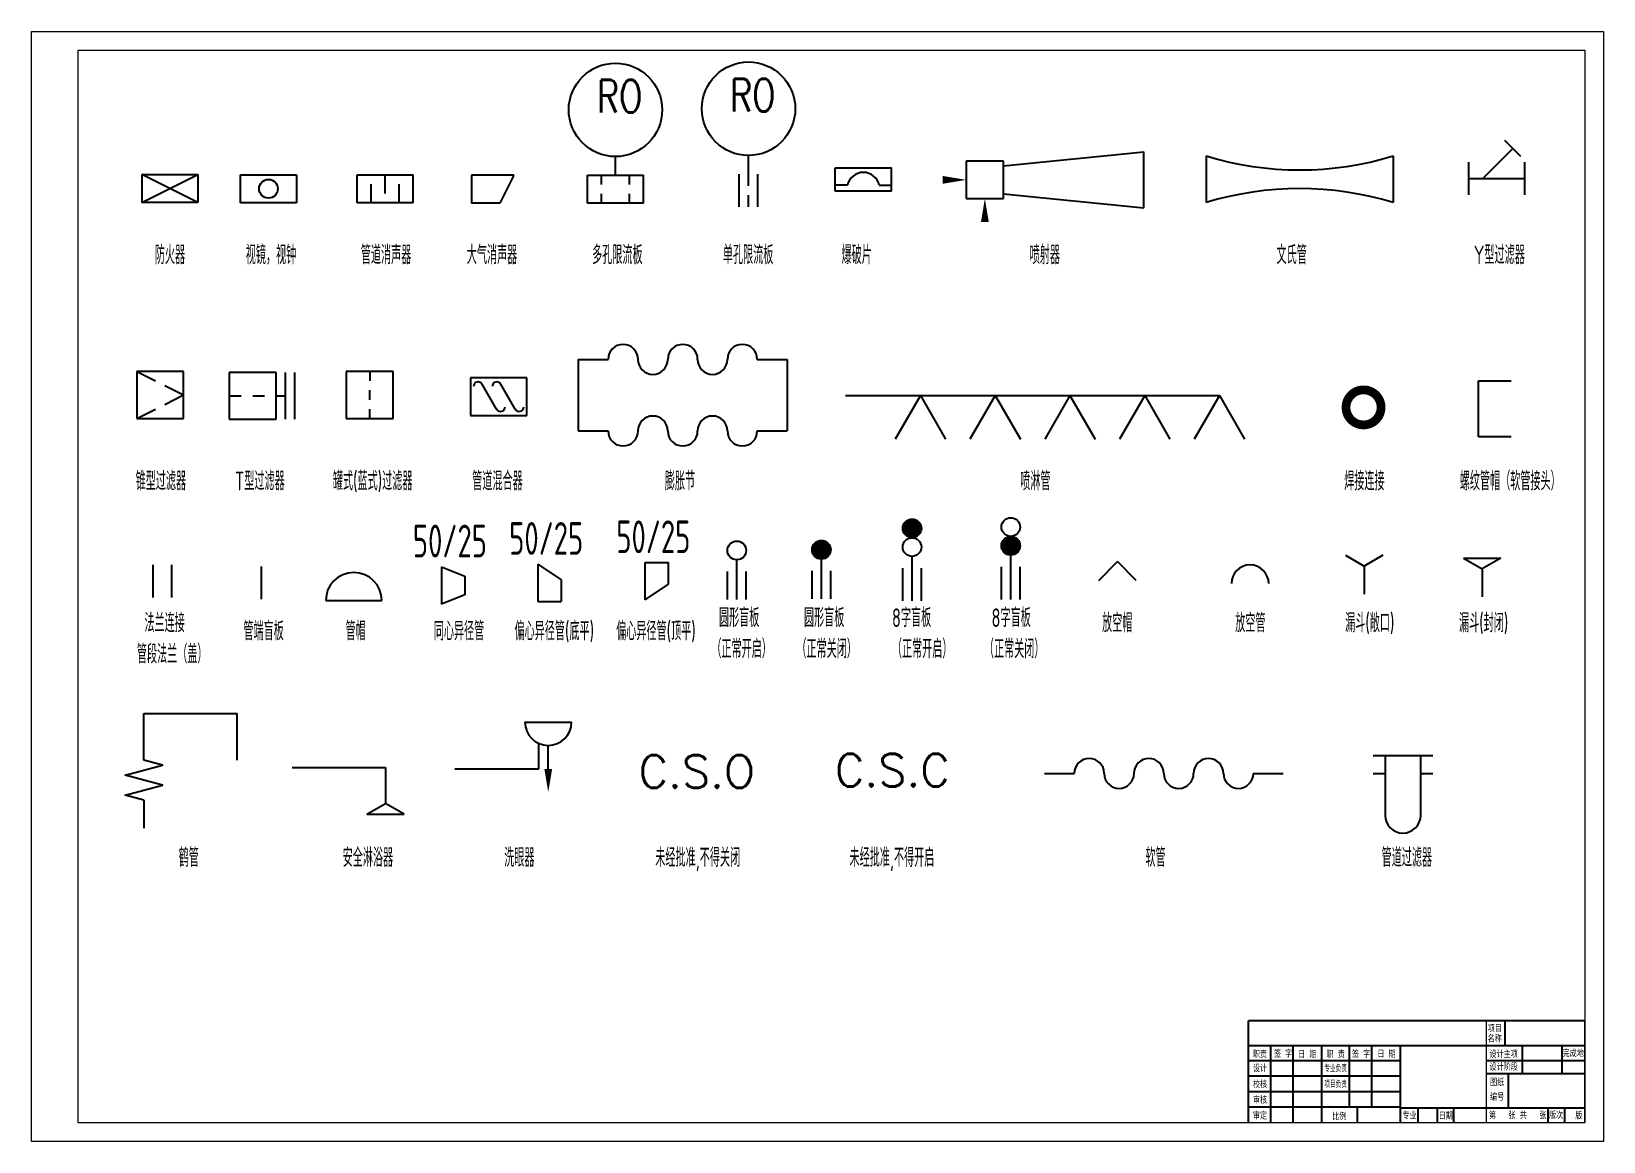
# Model space of a CAD drawing. Extents: x 2909 to 6527, y 1421 to 2016.
# Drawn here: x 4757 to 5598, y 1422 to 2016 of the extents above; entities that cross this region are included whole.
import ezdxf
from ezdxf.enums import TextEntityAlignment as Align

# ---------------------------------------------------------------- set-up
doc = ezdxf.new("R2010")
doc.units = 0
doc.linetypes.add('ACAD_ISO10W100', pattern=[18, 12, -3, 0, -3])
doc.layers.add('THIN_LINE', color=1, linetype='Continuous')
doc.layers.add('文本层', color=3, linetype='Continuous', lineweight=18)
doc.layers.add('细实线', color=7, linetype='Continuous', lineweight=18)
doc.styles.add('HGCAD', font='gbenor.shx', dxfattribs={"width": 0.75, "bigfont": 'gbcbig.shx'})
doc.styles.get("Standard").update_dxf_attribs({"font": 'txt', "bigfont": 'gbcbig.shx'})
doc.styles.add('TQ', font='', dxfattribs={"width": 0.75})
doc.styles.get('TQ').set_extended_font_data('SimSun')

# ---------------------------------------------------------------- blocks, each defined once
blk = doc.blocks.new('#HGCAD~PID~GJ~007')
at = {"color": 250}
blk.add_wipeout([(-3, 0.5), (-3, 3), (3, 3), (3, 0.5)], dxfattribs=at)
at = {"color": 1}
for p, q in [((-3, 0.5), (-3, 3)), ((-3, 3), (3, 3)), ((3, 0.5), (3, 3)), ((-1.71, 1.12), (-3, 1.12)), ((3, 0.5), (-3, 0.5)), ((1.71, 1.12), (3, 1.12))]:
    blk.add_line(p, q, dxfattribs=at)
blk.add_arc((0, 0.75), 1.75, 12.2648, 167.7352, dxfattribs=at)
blk = doc.blocks.new('#HGCAD~PID~GJ~008')
at = {"color": 1}
for p, q in [((4, 2), (0, 2)), ((0, 2), (0, -2)), ((4, 1.5), (19, 3)), ((4, -2), (4, 2)), ((19, -3), (19, 3)), ((4, -1.5), (19, -3)), ((0, -2), (4, -2))]:
    blk.add_line(p, q, dxfattribs=at)
for points in [[(-2.5, 0, 0.83, 0, 0), (0, 0, 0, 0, 0)], [(2, -4.5, 0.83, 0, 0), (2, -2, 0, 0, 0)]]:
    blk.add_lwpolyline(points, format="xyseb", dxfattribs=at)
blk = doc.blocks.new('#HGCAD~PID~GJ~009')
at = {"color": 250}
blk.add_wipeout([(0, -2.5), (0, 2.5), (20, 2.5), (20, -2.5)], dxfattribs=at)
at = {"color": 1}
for p, q in [((0, 2.5), (0, -2.5)), ((20, 2.5), (20, -2.5))]:
    blk.add_line(p, q, dxfattribs=at)
for centre, start, end in [((10, 35.08), 252.9385, 287.0615), ((10, -35.08), 72.9385, 107.0615)]:
    blk.add_arc(centre, 34.08, start, end, dxfattribs=at)
blk = doc.blocks.new('#HGCAD~PID~GJ~010')
at = {"color": 250}
blk.add_wipeout([(-3, -1.75), (-3, 1.75), (3, 1.75), (3, -1.75)], dxfattribs=at)
at = {"color": 1}
for p, q in [((2.57, 2.37), (0.87, 4.07)), ((-3, -1.75), (-3, 1.75)), ((-1.5, 0), (1.72, 3.22)), ((3, -1.75), (3, 1.75)), ((-3, 0), (3, 0))]:
    blk.add_line(p, q, dxfattribs=at)
blk = doc.blocks.new('#HGCAD~PID~GJ~011')
at = {"color": 250}
blk.add_wipeout([(-2.5, -2.5), (-2.5, 2.5), (2.5, 2.5), (2.5, -2.5)], dxfattribs=at)
at = {"color": 1}
for p, q in [((2.5, 2.5), (-2.5, 2.5)), ((-2.5, 2.5), (-2.5, -2.5)), ((-2.5, 2.5), (-0.5, 1.5)), ((2.5, -2.5), (2.5, 2.5)), ((0.5, 1), (2.5, 0)), ((0.5, -1), (2.5, 0)), ((-2.5, -2.5), (-0.5, -1.5)), ((-2.5, -2.5), (2.5, -2.5))]:
    blk.add_line(p, q, dxfattribs=at)
blk = doc.blocks.new('#HGCAD~PID~GJ~012')
at = {"color": 250}
blk.add_wipeout([(-2.5, -4.5), (2.5, -4.5), (2.5, 2.5), (-2.5, 2.5)], dxfattribs=at)
at = {"color": 1}
for p, q in [((2.5, 2.5), (-2.5, 2.5)), ((-2.5, 2.5), (-2.5, -2.5)), ((0, 2.5), (0, 1.25)), ((2.5, -2.5), (2.5, 2.5)), ((0, 0), (0, -1.25)), ((-2.5, -2.5), (2.5, -2.5)), ((0, -2.5), (0, -3.5)), ((-2.5, -3.5), (2.5, -3.5)), ((-2.5, -4.5), (2.5, -4.5))]:
    blk.add_line(p, q, dxfattribs=at)
blk = doc.blocks.new('#HGCAD~PID~GJ~013')
at = {"color": 250}
blk.add_wipeout([(-2.5, -2.5), (-2.5, 2.5), (2.5, 2.5), (2.5, -2.5)], dxfattribs=at)
at = {"color": 1}
for p, q in [((2.5, 2.5), (-2.5, 2.5)), ((-2.5, 2.5), (-2.5, -2.5)), ((0, 2.5), (0, 1.5)), ((2.5, -2.5), (2.5, 2.5)), ((0, 0.5), (0, -0.5)), ((0, -2.5), (0, -1.5)), ((-2.5, -2.5), (2.5, -2.5))]:
    blk.add_line(p, q, dxfattribs=at)
blk = doc.blocks.new('#HGCAD~PID~GJ~014')
at = {"color": 250}
blk.add_wipeout([(-3, -2), (3, -2), (3, 2), (-3, 2)], dxfattribs=at)
at = {"color": 1}
for p, q in [((3, 2), (-3, 2)), ((-3, 2), (-3, -2)), ((3, -2), (3, 2)), ((-1.77, 1.33), (-0.23, -1.33)), ((0.23, 1.33), (1.77, -1.33)), ((-3, -2), (3, -2))]:
    blk.add_line(p, q, dxfattribs=at)
for centre, start, end in [((-2.2, 1.08), 26.5442, 180), ((-0.2, 1.08), 26.5442, 180), ((0.2, -1.08), 206.5442, 0), ((2.2, -1.08), 206.5442, 0)]:
    blk.add_arc(centre, 0.5, start, end, dxfattribs=at)
blk = doc.blocks.new('#HGCAD~PID~GJ~015')
at = {"color": 250}
blk.add_wipeout([(0, -3.83), (22.34, -3.83), (22.34, 3.83), (0, 3.83)], dxfattribs=at)
at = {"color": 1}
for p, q in [((0, 3.83), (0, -3.83)), ((0, 3.83), (3.19, 3.83)), ((19.15, 3.83), (22.34, 3.83)), ((22.34, 3.83), (22.34, -3.83)), ((0, -3.83), (3.19, -3.83)), ((19.15, -3.83), (22.34, -3.83))]:
    blk.add_line(p, q, dxfattribs=at)
for centre, start, end in [((4.79, 3.83), 0, 180), ((11.17, 3.83), 0, 180), ((17.55, 3.83), 0, 180), ((7.98, 3.83), 180, 0), ((14.36, 3.83), 180, 0), ((7.98, -3.83), 0, 180), ((14.36, -3.83), 0, 180), ((4.79, -3.83), 180, 0), ((11.17, -3.83), 180, 0), ((17.55, -3.83), 180, 0)]:
    blk.add_arc(centre, 1.6, start, end, dxfattribs=at)
blk = doc.blocks.new('#HGCAD~PID~GJ~016')
at = {"color": 1}
for p, q in [((0, 0), (40, 0)), ((8.02, 0), (5.32, -4.68)), ((8.02, 0), (10.71, -4.68)), ((16.02, 0), (13.32, -4.68)), ((16.02, 0), (18.71, -4.68)), ((24.02, 0), (21.32, -4.68)), ((24.02, 0), (26.71, -4.68)), ((32.02, 0), (29.32, -4.68)), ((32.02, 0), (34.71, -4.68)), ((40, 0), (37.31, -4.68)), ((40, 0), (42.69, -4.68))]:
    blk.add_line(p, q, dxfattribs=at)
blk = doc.blocks.new('_DotSmall')
at = {"color": 0, "linetype": 'ByBlock', "const_width": 0.5}
blk.add_lwpolyline([(-0.0625, 0, 1), (0.0625, 0, 1)], format="xyb", close=True, dxfattribs=at)
blk = doc.blocks.new('#HGCAD~PID~GJ~017')
at = {"color": 1, "xscale": 2.5, "yscale": 2.5, "zscale": 2.5}
blk.add_blockref('_DotSmall', (0, 0), dxfattribs=at)
blk = doc.blocks.new('#HGCAD~PID~GJ~018')
at = {"color": 1}
for p, q in [((-3.5, 3), (0, 3)), ((0, 3), (0, -3)), ((0, -3), (-3.5, -3))]:
    blk.add_line(p, q, dxfattribs=at)
blk = doc.blocks.new('#HGCAD~PID~GJ~019')
at = {"color": 250}
blk.add_wipeout([(0, 1.75), (2, 1.75), (2, -1.75), (0, -1.75)], dxfattribs=at)
at = {"color": 1}
for p, q in [((0, 1.75), (0, -1.75)), ((2, 1.75), (2, -1.75))]:
    blk.add_line(p, q, dxfattribs=at)
blk = doc.blocks.new('#HGCAD~PID~GJ~020')
at = {"color": 1}
blk.add_line((0, 1.75), (0, -1.75), dxfattribs=at)
blk = doc.blocks.new('#HGCAD~PID~GJ~021')
at = {"color": 1}
blk.add_line((0, 3), (0, -3), dxfattribs=at)
blk.add_arc((0, 0), 3, 270, 90, dxfattribs=at)
blk = doc.blocks.new('#HGCAD~PID~GJ~022')
at = {"style": 'HGCAD', "width": 0.75}
blk.add_attdef('DNXDN', text='', height=3.5, dxfattribs=at).set_placement((0.89, 3), align=Align.CENTER)
at = {"color": 250}
blk.add_wipeout([(0, -2), (2.5, -1), (2.5, 1), (0, 2)], dxfattribs=at)
at = {"color": 1}
for p, q in [((0, 2), (0, -2)), ((0, 2), (2.5, 1)), ((2.5, 1), (2.5, -1)), ((2.5, -1), (0, -2))]:
    blk.add_line(p, q, dxfattribs=at)
blk = doc.blocks.new('#HGCAD~PID~GJ~023')
at = {"style": 'HGCAD', "width": 0.75}
blk.add_attdef('DNXDN', text='', height=3.5, dxfattribs=at).set_placement((0.89, 3), align=Align.CENTER)
at = {"color": 250}
blk.add_wipeout([(0, -2), (2.5, -2), (2.5, 0.33), (0, 2)], dxfattribs=at)
at = {"color": 1}
for p, q in [((0, 2), (0, -2)), ((0, 2), (2.5, 0.33)), ((2.5, 0.33), (2.5, -2)), ((0, -2), (2.5, -2))]:
    blk.add_line(p, q, dxfattribs=at)
blk = doc.blocks.new('#HGCAD~PID~GJ~025')
at = {"color": 250}
blk.add_wipeout([(-1, 2), (1, 2), (1, -1.5), (-1, -1.5)], dxfattribs=at)
at = {"color": 1}
for p, q in [((0, -1.5), (0, 2.75)), ((-1, -1.5), (-1, 1.5)), ((1, -1.5), (1, 1.5))]:
    blk.add_line(p, q, dxfattribs=at)
blk.add_circle((0, 3.75), 1, dxfattribs=at)
blk = doc.blocks.new('#HGCAD~PID~GJ~026')
at = {"color": 250}
blk.add_wipeout([(-1, 2), (1, 2), (1, -1.5), (-1, -1.5)], dxfattribs=at)
blk.add_hatch(color=1).paths.add_polyline_path([(1, 3.75, 1), (-1, 3.75, 1)])
at = {"color": 1}
for p, q in [((0, -1.5), (0, 2.75)), ((-1, -1.5), (-1, 1.5)), ((1, -1.5), (1, 1.5))]:
    blk.add_line(p, q, dxfattribs=at)
blk.add_circle((0, 3.75), 1, dxfattribs=at)
blk = doc.blocks.new('#HGCAD~PID~GJ~027')
blk.add_hatch(color=1).paths.add_polyline_path([(-1, 6, 1), (1, 6, 1)])
at = {"color": 1}
for centre in [(0, 6), (0, 4)]:
    blk.add_circle(centre, 1, dxfattribs=at)
at = {"color": 250}
blk.add_wipeout([(-1, 1.75), (1, 1.75), (1, -1.75), (-1, -1.75)], dxfattribs=at)
at = {"color": 1}
for p, q in [((-1, -1.75), (-1, 1.75)), ((0, -1.75), (0, 3)), ((1, -1.75), (1, 1.75))]:
    blk.add_line(p, q, dxfattribs=at)
blk = doc.blocks.new('#HGCAD~PID~GJ~028')
blk.add_hatch(color=1).paths.add_polyline_path([(1, 4, 1), (-1, 4, 1)])
at = {"color": 1}
for centre in [(0, 6), (0, 4)]:
    blk.add_circle(centre, 1, dxfattribs=at)
at = {"color": 250}
blk.add_wipeout([(-1, 1.75), (1, 1.75), (1, -1.75), (-1, -1.75)], dxfattribs=at)
at = {"color": 1}
for p, q in [((-1, -1.75), (-1, 1.75)), ((0, -1.75), (0, 3)), ((1, -1.75), (1, 1.75))]:
    blk.add_line(p, q, dxfattribs=at)
blk = doc.blocks.new('#HGCAD~PID~GJ~029')
at = {"color": 1}
for p in [(-2, -0.94), (2, -0.94)]:
    blk.add_line(p, (0, 1.06), dxfattribs=at)
blk = doc.blocks.new('#HGCAD~PID~GJ~030')
at = {"color": 1}
blk.add_arc((2, 0), 2, 0, 180, dxfattribs=at)
blk = doc.blocks.new('#HGCAD~PID~GJ~031')
at = {"color": 1}
for p, q in [((-2, 4.15), (0, 3)), ((2, 4.15), (0, 3)), ((0, 3), (0, 0))]:
    blk.add_line(p, q, dxfattribs=at)
blk = doc.blocks.new('#HGCAD~PID~GJ~032')
at = {"color": 1}
for p, q in [((-2, 4.15), (0, 3)), ((-2, 4.15), (2, 4.15)), ((2, 4.15), (0, 3)), ((0, 3), (0, 0))]:
    blk.add_line(p, q, dxfattribs=at)
blk = doc.blocks.new('#HGCAD~PID~GJ~033')
at = {"color": 1}
for p, q in [((0, 9.29), (10, 9.29)), ((0, 4.29), (0, 9.29)), ((10, 4.29), (10, 9.29)), ((0, 0), (0, -3))]:
    blk.add_line(p, q, dxfattribs=at)
for points in [[(0, 2.14), (-2, 2.68), (2, 3.75), (0, 4.29)], [(0, 0), (-2, 0.54), (2, 1.61), (0, 2.14)]]:
    blk.add_lwpolyline(points, dxfattribs=at)
blk = doc.blocks.new('#HGCAD~PID~GJ~034')
at = {"color": 1}
for p, q in [((0, 0), (10, 0)), ((10, 0), (10, -3.85)), ((8, -5), (10, -3.85)), ((8, -5), (12, -5)), ((12, -5), (10, -3.85))]:
    blk.add_line(p, q, dxfattribs=at)
blk = doc.blocks.new('#HGCAD~PID~GJ~035')
at = {"color": 1}
for p, q in [((7.5, 5), (12.5, 5)), ((9, 0), (9, 2.71)), ((10, 0), (10, 2.5)), ((0, 0), (9, 0))]:
    blk.add_line(p, q, dxfattribs=at)
blk.add_lwpolyline([(10, 0, 0.83, 0, 0), (10, -2.5, 0, 0, 0)], format="xyseb", dxfattribs=at)
blk.add_arc((10, 5), 2.5, 180, 0, dxfattribs=at)
blk = doc.blocks.new('#HGCAD~PID~GJ~036')
at = {"color": 1, "insert": (0, 0), "char_height": 3.5, "width": 3.7865, "attachment_point": 5}
blk.add_mtext('{\\Fromans|c134;C.S.O}', dxfattribs=at)
blk = doc.blocks.new('#HGCAD~PID~GJ~037')
at = {"color": 1, "insert": (0, 0), "char_height": 3.5, "width": 3.7865, "attachment_point": 5}
blk.add_mtext('{\\Fromans|c134;C.S.C}', dxfattribs=at)
blk = doc.blocks.new('#HGCAD~PID~GJ~038')
at = {"color": 250}
blk.add_wipeout([(0, 1.6), (25.53, 1.6), (25.53, -1.6), (0, -1.6)], dxfattribs=at)
at = {"color": 1}
for p, q in [((0, 0), (3.19, 0)), ((22.34, 0), (25.53, 0))]:
    blk.add_line(p, q, dxfattribs=at)
for centre, start, end in [((4.79, 0), 0, 180), ((7.98, 0), 180, 0), ((11.17, 0), 0, 180), ((14.36, 0), 180, 0), ((17.55, 0), 0, 180), ((20.75, 0), 180, 0)]:
    blk.add_arc(centre, 1.6, start, end, dxfattribs=at)
blk = doc.blocks.new('#HGCAD~PID~GJ~039')
at = {"color": 1}
blk.add_arc((0, -4.47), 1.91, 180, 0, dxfattribs=at)
at = {"color": 250}
blk.add_wipeout([(-3.19, 1.91), (3.19, 1.91), (3.19, -0.99), (-3.19, -0.99)], dxfattribs=at)
at = {"color": 1}
for p, q in [((-3.19, 1.91), (3.19, 1.91)), ((-1.91, 1.91), (-1.91, -4.47)), ((1.91, -4.47), (1.91, 1.91)), ((-3.19, 0), (-1.91, 0)), ((1.91, 0), (3.19, 0))]:
    blk.add_line(p, q, dxfattribs=at)
blk = doc.blocks.new('#HGCAD-TF-TK~A1H~HGCAD标准图框')
at = {"layer": '细实线', "color": 7}
blk.add_lwpolyline([(10, -10), (-831, -10), (-831, 584), (10, 584)], close=True, dxfattribs=at)
at = {"layer": '细实线', "color": 4}
blk.add_lwpolyline([(0, 0), (-806, 0), (-806, 574), (0, 574)], close=True, dxfattribs=at)
blk = doc.blocks.new('#HGCAD~PID~GJ~001')
at = {"color": 250}
blk.add_wipeout([(-3, -1.5), (-3, 1.5), (3, 1.5), (3, -1.5)], dxfattribs=at)
at = {"color": 1}
for p, q in [((3, 1.5), (-3, -1.5)), ((-3, 1.5), (3, -1.5)), ((-3, -1.5), (-3, 1.5)), ((-3, 1.5), (3, 1.5)), ((3, -1.5), (3, 1.5)), ((3, -1.5), (-3, -1.5))]:
    blk.add_line(p, q, dxfattribs=at)
blk = doc.blocks.new('#HGCAD~PID~GJ~002')
at = {"color": 250}
blk.add_wipeout([(-3, -1.5), (-3, 1.5), (3, 1.5), (3, -1.5)], dxfattribs=at)
at = {"color": 1}
for p, q in [((-3, -1.5), (-3, 1.5)), ((-3, 1.5), (3, 1.5)), ((3, 1.5), (3, -1.5)), ((3, -1.5), (-3, -1.5))]:
    blk.add_line(p, q, dxfattribs=at)
blk.add_circle((0, 0), 1, dxfattribs=at)
blk = doc.blocks.new('#HGCAD~PID~GJ~003')
at = {"color": 250}
blk.add_wipeout([(-3, -1.5), (-3, 1.5), (3, 1.5), (3, -1.5)], dxfattribs=at)
at = {"color": 1}
for p, q in [((-3, -1.5), (-3, 1.5)), ((-3, 1.5), (3, 1.5)), ((-1.5, -1.5), (-1.5, 0.5)), ((0, -0.5), (0, 1.5)), ((1.5, -1.5), (1.5, 0.5)), ((3, -1.5), (3, 1.5)), ((3, -1.5), (-3, -1.5))]:
    blk.add_line(p, q, dxfattribs=at)
blk = doc.blocks.new('#HGCAD~PID~GJ~004')
at = {"color": 1}
for p, q in [((-1.5, 4.5), (-1.5, 0)), ((-1.5, 4.5), (1.5, 3)), ((1.5, 3), (1.5, 0)), ((-1.5, 0), (1.5, 0))]:
    blk.add_line(p, q, dxfattribs=at)
blk = doc.blocks.new('#HGCAD~PID~GJ~005')
at = {"color": 1}
blk.add_circle((0.06, 8.5), 5, dxfattribs=at)
at = {"color": 1, "insert": (-1.91, 11.71), "char_height": 3.5, "width": 6.4153, "attachment_point": 1}
blk.add_mtext('{\\Fromans|c134;\\W0.75;RO}', dxfattribs=at)
at = {"color": 250}
blk.add_wipeout([(-2.94, -1.5), (-2.94, 1.5), (3.06, 1.5), (3.06, -1.5)], dxfattribs=at)
at = {"color": 1}
for p, q in [((0.06, 1.5), (0.06, 3.5)), ((-2.94, -1.5), (-2.94, 1.5)), ((-2.94, 1.5), (3.06, 1.5)), ((3.06, -1.5), (3.06, 1.5)), ((3.06, -1.5), (-2.94, -1.5))]:
    blk.add_line(p, q, dxfattribs=at)
at = {"color": 1, "linetype": 'ACAD_ISO10W100'}
for p, q in [((-1.44, 0.5), (-1.44, 1.5)), ((1.56, 0.5), (1.56, 1.5)), ((-1.44, -1.5), (-1.44, -0.5)), ((1.56, -1.5), (1.56, -0.5))]:
    blk.add_line(p, q, dxfattribs=at)
blk = doc.blocks.new('#HGCAD~PID~GJ~006')
at = {"color": 1}
blk.add_circle((0, 8.75), 5, dxfattribs=at)
at = {"color": 1, "insert": (-1.97, 11.96), "char_height": 3.5, "width": 6.4153, "attachment_point": 1}
blk.add_mtext('{\\Fromans|c134;\\W0.75;RO}', dxfattribs=at)
at = {"color": 250}
blk.add_wipeout([(-1, 1.75), (1, 1.75), (1, -1.75), (-1, -1.75)], dxfattribs=at)
at = {"color": 1, "linetype": 'ACAD_ISO10W100'}
for p, q in [((0, 0.5), (0, 3.75)), ((0, -1.75), (0, -0.5))]:
    blk.add_line(p, q, dxfattribs=at)
at = {"color": 1}
for p, q in [((-1, -1.75), (-1, 1.75)), ((1, -1.75), (1, 1.75))]:
    blk.add_line(p, q, dxfattribs=at)
blk = doc.blocks.new('#HGCAD~PID~GJ~024')
at = {"style": 'HGCAD', "width": 0.75}
blk.add_attdef('DNXDN', text='', height=3.5, dxfattribs=at).set_placement((0.89, 3), align=Align.CENTER)
at = {"color": 250}
blk.add_wipeout([(0, -2), (2.5, -0.33), (2.5, 2), (0, 2)], dxfattribs=at).dxf.layer = '细实线'
at = {"color": 1}
for p, q in [((0, -2), (0, 2)), ((0, 2), (2.5, 2)), ((2.5, -0.33), (2.5, 2)), ((0, -2), (2.5, -0.33))]:
    blk.add_line(p, q, dxfattribs=at)

msp = doc.modelspace()

# ---------------------------------------------------------------- linework, layer by layer
for p, q in [((5545.13, 1473.73), (5545.13, 1487.06)), ((5419.73, 1432.39), (5419.73, 1473.73)), ((5431.67, 1432.39), (5431.67, 1473.73)), ((5447.11, 1432.39), (5447.11, 1473.73)), ((5447.11, 1432.39), (5447.11, 1473.73)), ((5461.78, 1440.73), (5461.78, 1473.73)), ((5473.71, 1440.73), (5473.71, 1473.73)), ((5489.11, 1432.39), (5489.11, 1473.73)), ((5554.25, 1473.73), (5554.25, 1458.73)), ((5575.34, 1473.73), (5575.34, 1458.73)), ((5407.73, 1465.73), (5489.11, 1465.73)), ((5534.99, 1465.73), (5534.92, 1465.73)), ((5534.99, 1465.73), (5587.73, 1465.73)), ((5534.99, 1458.73), (5587.73, 1458.73)), ((5546.73, 1458.73), (5546.73, 1440.39)), ((5465.93, 1440.73), (5465.93, 1432.39)), ((5489.11, 1440.39), (5587.73, 1440.39)), ((5498.32, 1440.39), (5498.32, 1432.39)), ((5508.73, 1440.39), (5508.73, 1432.39)), ((5517.48, 1440.34), (5517.48, 1432.39)), ((5567.88, 1440.39), (5567.88, 1432.39)), ((5576.81, 1440.39), (5576.81, 1432.39))]:
    msp.add_line(p, q)
for points, const_width in [([(5407.73, 1432.39), (5407.73, 1487.06)], 1.07), ([(5407.73, 1487.06), (5587.73, 1487.06)], 1), ([(5534.99, 1487.06), (5534.99, 1432.39)], 0.8), ([(5587.73, 1487.06), (5587.73, 1432.39)], 0.8), ([(5407.73, 1473.73), (5587.73, 1473.73)], 1), ([(5489.11, 1432.39), (5489.11, 1473.73)], 0.8)]:
    msp.add_lwpolyline(points, dxfattribs=dict(const_width=const_width))
for points in [[(5489.11, 1457.39), (5407.73, 1457.39)], [(5489.11, 1449.06), (5407.73, 1449.06)], [(5489.11, 1440.73), (5407.73, 1440.73)]]:
    msp.add_lwpolyline(points)

# ---------------------------------------------------------------- block references
at = {"layer": 'THIN_LINE', "xscale": 5, "yscale": 5, "zscale": 5}
for name, p in [('#HGCAD~PID~GJ~008', (5256.77, 1936.97)), ('#HGCAD~PID~GJ~010', (5540.59, 1937.7)), ('#HGCAD~PID~GJ~007', (5201.76, 1928.47)), ('#HGCAD~PID~GJ~009', (5385.15, 1937.31)), ('#HGCAD~PID~GJ~015', (5049.27, 1821.76)), ('#HGCAD~PID~GJ~011', (4825.59, 1821.86)), ('#HGCAD~PID~GJ~016', (5192.2, 1821.67)), ('#HGCAD~PID~GJ~027', (5227.81, 1720.51)), ('#HGCAD~PID~GJ~028', (5280.62, 1721.2)), ('#HGCAD~PID~GJ~025', (5134.07, 1719.92)), ('#HGCAD~PID~GJ~026', (5179.31, 1720.31)), ('#HGCAD~PID~GJ~029', (5337.78, 1727.39)), ('#HGCAD~PID~GJ~031', (5469.62, 1715.35)), ('#HGCAD~PID~GJ~032', (5532.81, 1713.81)), ('#HGCAD~PID~GJ~030', (5398.64, 1720.94)), ('#HGCAD~PID~GJ~033', (4816.86, 1605.01)), ('#HGCAD~PID~GJ~035', (4983.19, 1621.83)), ('#HGCAD~PID~GJ~036', (5112.61, 1620.39)), ('#HGCAD~PID~GJ~037', (5217.26, 1621.11)), ('#HGCAD~PID~GJ~038', (5298.65, 1619.38)), ('#HGCAD~PID~GJ~039', (5490.38, 1619.38)), ('#HGCAD~PID~GJ~034', (4896.18, 1622.56))]:
    msp.add_blockref(name, p, dxfattribs=at)
at = {"layer": 'THIN_LINE'}
for name, p, xscale, yscale, zscale, rotation in [('#HGCAD~PID~GJ~004', (4992.22, 1931.99), 5, 5, 5, 270), ('#HGCAD~PID~GJ~012', (4875.09, 1821.42), 5, 5, 5, 90), ('#HGCAD~PID~GJ~013', (4937.67, 1821.86), 5, 5, 5, 180), ('#HGCAD~PID~GJ~014', (5006.68, 1820.96), 5, 5, 5, 180), ('#HGCAD~PID~GJ~017', (5469.34, 1815.23), 15, 15, 15, 180), ('#HGCAD~PID~GJ~018', (5530.87, 1814.45), 5, 5, 5, 180), ('#HGCAD~PID~GJ~019', (4831.81, 1722.29), 5, 5, 5, 180), ('#HGCAD~PID~GJ~020', (4879.86, 1721.38), 5, 5, 5, 180), ('#HGCAD~PID~GJ~021', (4929.19, 1711.87), 5, 5, 5, 90)]:
    msp.add_blockref(name, p, dxfattribs=dict(at, xscale=xscale, yscale=yscale, zscale=zscale, rotation=rotation))
at = {"layer": 'THIN_LINE', "xscale": 5, "yscale": 5, "zscale": 5}
for name, p in [('#HGCAD~PID~GJ~022', (4976.13, 1719.97)), ('#HGCAD~PID~GJ~023', (5027.64, 1721.36))]:
    msp.add_blockref(name, p, dxfattribs=at).add_auto_attribs({'DNXDN': '50/25'})

# ---------------------------------------------------------------- texts
at = {"style": 'TQ', "width": 0.75}
for s, p in [('项目', (5535.74, 1481.34)), ('名称', (5535.74, 1475.8)), ('第   张 ', (5536.43, 1434.8)), ('共   张 ', (5552.94, 1434.8))]:
    msp.add_text(s, height=3.6, dxfattribs=at).set_placement(p)
at = {"style": 'TQ'}
for s, width, p in [('签 字', 0.75, (5426.34, 1467.8)), ('签 字', 0.75, (5468.07, 1467.68)), ('完成地', 0.75, (5581.49, 1468.02)), ('职责', 0.75, (5413.96, 1467.49)), ('设计', 0.75, (5413.96, 1459.95)), ('日 期', 0.75, (5439.18, 1467.44)), ('专业负责', 0.6, (5454.42, 1459.95)), ('职 责', 0.75, (5454.42, 1467.49)), ('日 期', 0.75, (5481.6, 1467.62)), ('设计主项', 0.75, (5544.27, 1467.59)), ('设计阶段', 0.75, (5544.27, 1460.73)), ('校核', 0.75, (5413.96, 1451.38)), ('项目负责', 0.6, (5454.42, 1451.54)), ('图纸', 0.75, (5540.78, 1452.49)), ('审核', 0.75, (5413.96, 1443.01)), ('编号', 0.75, (5540.78, 1444.72)), ('审定', 0.75, (5413.93, 1434.64)), ('比例', 0.75, (5456.35, 1434.26)), ('专业', 0.75, (5493.93, 1434.77)), ('日期', 0.75, (5513.32, 1434.58)), ('版次', 0.75, (5572.33, 1434.92)), ('  版', 0.75, (5582.29, 1434.76))]:
    msp.add_text(s, height=3.6, dxfattribs=dict(at, width=width)).set_placement(p, align=Align.CENTER)
at = {"layer": '文本层', "char_height": 10, "width": 109.1654, "attachment_point": 1, "style": 'HGCAD'}
for s, insert in [('防火器', (4822.74, 1901.85)), ('视镜，视钟', (4871.39, 1901.85)), ('管道消声器', (4932.94, 1901.85)), ('大气消声器', (4989.64, 1901.85)), ('多孔限流板', (5056.66, 1901.85)), ('单孔限流板', (5126.61, 1901.85)), ('爆破片', (5190.12, 1901.85)), ('喷射器', (5290.75, 1901.85)), ('文氏管', (5422.79, 1901.85)), ('Y型过滤器', (5528.28, 1901.85)), ('锥型过滤器', (4812.47, 1780.81)), ('T型过滤器', (4865.58, 1780.81)), ('罐式(蓝式)过滤器', (4917.98, 1780.81)), ('管道混合器', (4992.55, 1780.81)), ('膨胀节', (5095.57, 1780.81)), ('喷淋管', (5285.68, 1780.81)), ('焊接连接', (5458.99, 1780.81)), ('螺纹管帽（软管接头）', (5520.82, 1780.81)), (' 法兰连接\\P管段法兰（盖）', (4813.12, 1704.92)), (' 管端盲板', (4866.07, 1700.54)), (' 管帽', (4920.69, 1700.54)), (' 同心异径管', (4967.9, 1700.54)), (' 偏心异径管(底平)', (5011.08, 1700.54)), (' 偏心异径管(顶平)', (5065.45, 1700.54)), ('放空帽', (5329.46, 1704.92)), ('放空管', (5400.69, 1704.92)), ('漏斗(敞口)', (5459.49, 1704.92)), ('漏斗(封闭)', (5520.42, 1704.92)), (' 鹤管', (4831.45, 1579.38)), (' 安全淋浴器', (4919.16, 1579.38)), ('洗眼器', (5009.63, 1579.38)), ('未经批准,不得关闭', (5090.47, 1579.38)), ('未经批准,不得开启', (5194.37, 1579.38)), ('软管', (5352.64, 1579.38)), ('管道过滤器', (5479.01, 1579.38))]:
    msp.add_mtext(s, dxfattribs=dict(at, insert=insert))

# ---------------------------------------------------------------- next in the draw order: block references
msp.add_blockref('#HGCAD-TF-TK~A1H~HGCAD标准图框', (5587.73, 1432.39))

# ---------------------------------------------------------------- next in the draw order: texts
for s, insert in [(' 圆形盲板\\P（正常开启）', (5120.45, 1707.7)), (' 圆形盲板\\P（正常关闭）', (5165.93, 1707.7)), ('8字盲板\\P（正常开启）', (5217.04, 1707.7)), (' 8字盲板\\P（正常关闭）', (5266.24, 1707.7))]:
    msp.add_mtext(s, dxfattribs=dict(at, insert=insert))

# ---------------------------------------------------------------- next in the draw order: block references
at = {"layer": 'THIN_LINE', "xscale": 5, "yscale": 5, "zscale": 5}
for name, p in [('#HGCAD~PID~GJ~005', (5068.86, 1931.92)), ('#HGCAD~PID~GJ~006', (5140.34, 1931.29)), ('#HGCAD~PID~GJ~003', (4945.95, 1932.19))]:
    msp.add_blockref(name, p, dxfattribs=at)
at = {"layer": 'THIN_LINE', "xscale": 5, "yscale": 5, "zscale": 5, "rotation": 180}
for name, p in [('#HGCAD~PID~GJ~001', (4830.81, 1932.41)), ('#HGCAD~PID~GJ~002', (4883.53, 1932.21))]:
    msp.add_blockref(name, p, dxfattribs=at)
at = {"layer": 'THIN_LINE', "xscale": 5, "yscale": 5, "zscale": 5}
msp.add_blockref('#HGCAD~PID~GJ~024', (5084.96, 1722.23), dxfattribs=at).add_auto_attribs({'DNXDN': '50/25'})

doc.saveas('drawing.dxf')
